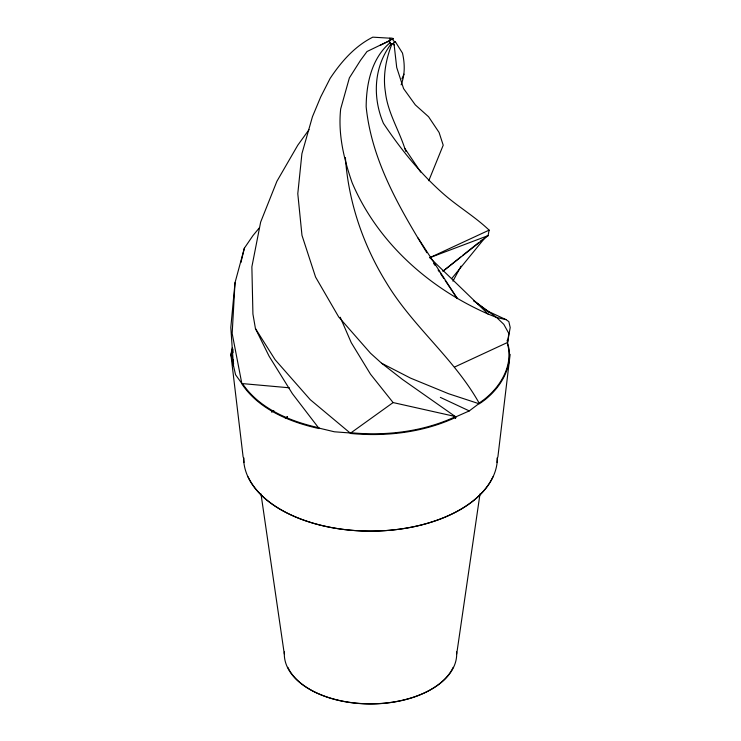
<?xml version="1.0" encoding="UTF-8"?>
<svg xmlns="http://www.w3.org/2000/svg" width="741" height="741" viewBox="0 0 741 741"><rect width="100%" height="100%" fill="white"/><g stroke="black" fill="none" stroke-linecap="round" stroke-linejoin="round"><path stroke-width="1.11" d="M259.507 227.654L252.922 235.638L244.363 248.17L235.008 282.747L232.165 333.469L241.927 384.005C258.878 409.458 290.213 422.25 319.13 428.585L292.426 393.73L269.131 356.264L255.441 328.569L252.922 314.027L251.875 266.834L260.637 222.133L276.893 181.304L297.789 145.199L309.034 129.647M390.535 37.948L393.119 38.458L391.517 39.708L389.479 38.162L372.788 37.161C354.652 46.303 341.203 61.762 330.125 78.416L320.696 96.951L312.443 116.735L301.911 153.702L297.789 193.679L301.976 235.351L315.573 277.069L338.711 316.972L370.5 353.216L381.587 363.22L402.428 379.411L456.16 417.155C423.611 432.475 386.311 436.847 350.697 433.466L310.238 399.668L275.106 359.709L255.441 328.569M235.008 282.747L230.803 327.531L233.471 365.785L230.868 354.355L232.368 347.761M381.587 363.22L410.588 378.142L448.574 393.73L479.27 403.808C498.86 391.341 515.264 366.582 507.529 342.916L508.835 333.469L503.806 324.326L496.637 317.481L473.518 300.559L489.579 312.656M497.85 457.197L510.132 354.355M456.688 654.062L480.011 493.932M428.77 180.721L443.211 145.199L439.089 132.482L428.557 116.735L415.312 104.889L403.576 88.596L396.713 67.477L394.166 45.044L392.119 43.506L390.516 44.747C373.668 67.681 372.519 97.58 383.412 123.302C400.529 148.96 420.054 173.218 443.211 193.679C457.892 206.637 474.962 216.613 489.125 230.136L488.078 235.638L442.896 271.271L460.633 257.025M232.581 348.409L231.331 353.883L233.637 363.97M240.908 262.555L244.363 248.17M401.122 84.844C405.132 74.619 404.873 63.615 402.493 53.111L395.462 41.904L393.249 40.783L393.119 38.458M392.119 43.506C386.061 58.752 382.726 75.61 385.394 91.967C387.552 112.03 398.658 129.508 404.799 148.395L405.948 151.553M401.937 78.759L404.012 74.137M452.946 281.163L461.05 266.139M451.686 278.588L485.559 237.083L488.078 235.638L429.817 257.664L488.078 314.027L496.637 317.481L505.992 319.621L508.835 321.594L510.197 327.531L507.585 342.444L507.103 340.351M488.078 314.027C429.104 288.184 377.595 242.603 352.123 182.694C343.861 158.954 337.933 134.149 340.675 108.927L349.372 77.916L360.534 60.299L367.008 51.527L388.173 41.311L390.396 42.432C371.686 58.011 366.295 83.511 366.165 106.75C371.528 160.232 399.362 207.776 426.881 252.746M462.412 255.608L478.436 242.789M480.214 241.362L481.993 239.936M456.197 416.701L469.275 410.912L479.316 403.354M393.101 402.567L351.077 432.753C386.376 436.069 423.343 431.716 455.622 416.581L393.101 402.567L370.5 374.196L351.253 342.648L340.23 317.241M379.818 45.525L390.09 40.523L389.479 38.162M429.817 257.664L489.125 230.136M454.835 366.925L507.113 342.666C514.689 366.1 498.48 390.646 479.094 403.03C454.085 358.403 412.672 326.494 386.394 282.729C363.062 244.956 348.427 201.96 345.399 157.583M388.173 41.311L390.09 40.523M395.462 41.904L393.545 42.682L394.166 45.044M350.697 433.022L334.348 431.781L319.112 428.141M289.333 387.793L242.483 383.606C259.322 408.773 290.361 421.49 319.019 427.789M486.161 310.414L505.992 319.621M440.349 397.38L469.275 410.912M241.881 383.551L235.564 374.751L233.415 365.313L233.248 359.561M404.799 148.395L420.712 172.079M433.652 263.379L434.939 265.278M438.135 270.048L439.413 271.947M440.7 273.855L443.896 278.616M445.174 280.524L457.345 298.623L418.072 237.991M260.989 493.932L284.312 654.062M230.868 354.355L243.15 457.197M390.396 42.432L390.516 44.747M232.952 349.206L233.054 352.66M285.433 418.137A114.494 66.106 0 0 1 287.462 416.868M453.538 416.868A114.494 66.106 0 0 1 455.567 418.137M497.378 457.855A126.878 73.248 0 0 1 370.5 531.112A126.73 73.164 0 0 1 248.087 476.861M243.622 457.855A126.878 73.248 0 0 0 370.5 531.112A126.73 73.164 0 0 0 492.913 476.861M271.715 411.885A126.878 73.248 0 0 1 273.651 410.542M497.23 457.929A126.73 73.164 0 0 1 496.998 462.412M244.002 462.412A126.73 73.164 0 0 1 243.77 457.929M271.827 412.005A126.73 73.164 0 0 1 273.762 410.662M285.322 418.007A114.642 66.19 0 0 1 287.36 416.738M453.64 416.738A114.642 66.19 0 0 1 455.678 418.007M456.604 651.904A86.188 49.758 0 0 1 370.5 703.82A86.188 49.758 0 0 1 284.396 651.904M453.168 667.326A85.586 49.415 0 0 1 370.5 703.95A85.586 49.415 0 0 1 287.832 667.326"/></g></svg>
